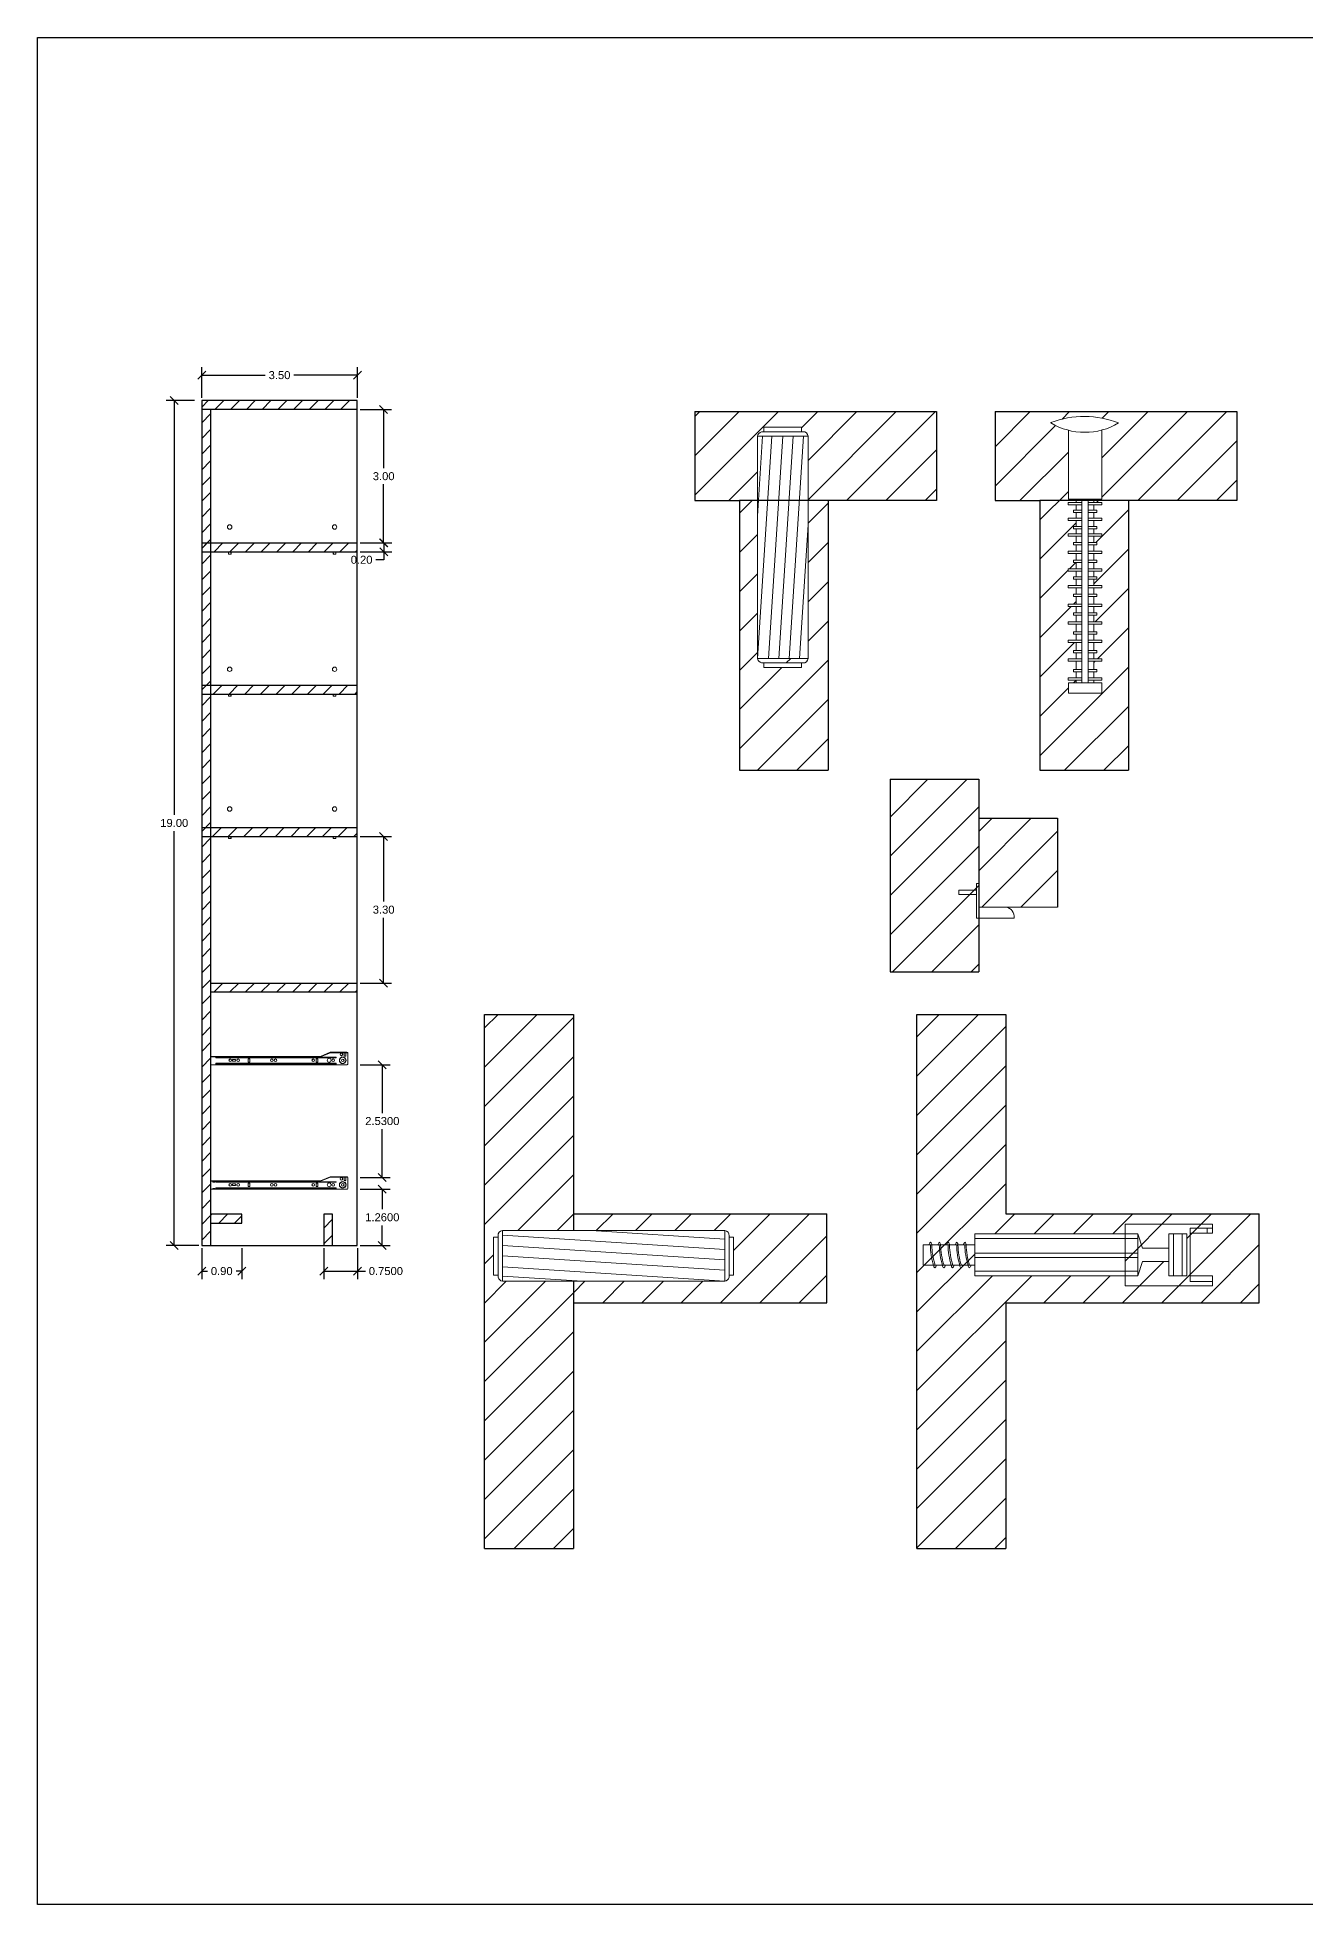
# Model space of a CAD drawing. Header units: centimetres. Extents: x -239 to 1959, y -161 to 626.
# Drawn here: x 378.87 to 407.4, y 583.99 to 625.99 of the extents above; entities that cross this region are included whole.
import ezdxf

# ---------------------------------------------------------------- set-up
doc = ezdxf.new("R2010")
doc.units = ezdxf.units.CM
doc.header["$MEASUREMENT"] = 0
for name, color, linetype, lineweight in [('dettagli', 4, 'Continuous', 13), ('linee sezioni', 3, 'Continuous', 25), ('trame', 6, 'Continuous', 9)]:
    doc.layers.add(name, color=color, linetype=linetype, lineweight=lineweight)
doc.styles.get("Standard").update_dxf_attribs({"font": 'Arial.ttf'})
doc.dimstyles.get("Standard").update_dxf_attribs({"dimtxt": 0.18, "dimasz": 0.18, "dimexe": 0.18, "dimexo": 0.0625, "dimgap": 0.09, "dimtad": 0, "dimtih": 1, "dimtoh": 1, "dimdec": 4, "dimzin": 0, "dimdsep": 46, "dimtxsty": 'Standard', "dimcen": 0.09, "dimadec": 0, "dimazin": 0, "dimtfac": 1, "dimtdec": 4, "dimtofl": 0, "dimtmove": 0, "dimatfit": 3, "dimfxl": 1, "dimtolj": 1, "dimtzin": 0, "dimarcsym": 0})

# ---------------------------------------------------------------- blocks, each defined once
blk = doc.blocks.new('_Oblique')
at = {"color": 0, "linetype": 'ByBlock', "lineweight": -2}
blk.add_line((-0.5, -0.5), (0.5, 0.5), dxfattribs=at)
blk = doc.blocks.new('*D616')
at = {"color": 0, "lineweight": -2, "transparency": 16777216}
for p, q in [((382.402, 617.821), (381.767, 617.821)), ((381.947, 617.821), (381.947, 608.502)), ((381.947, 598.821), (381.947, 608.14)), ((382.502, 598.821), (381.767, 598.821))]:
    blk.add_line(p, q, dxfattribs=at)
at = {"layer": 'Defpoints', "color": 0, "transparency": 16777216}
for p in [(382.465, 617.821), (381.947, 598.821), (382.565, 598.821)]:
    blk.add_point(p, dxfattribs=at)
at = {"color": 0, "lineweight": -2, "transparency": 16777216, "xscale": 0.18, "yscale": 0.18, "zscale": 0.18}
for p, rotation in [((381.947, 617.821), 90), ((381.947, 598.821), 270)]:
    blk.add_blockref('_Oblique', p, dxfattribs=dict(at, rotation=rotation))
at = {"color": 0, "transparency": 16777216, "insert": (381.947, 608.321), "char_height": 0.18, "attachment_point": 5}
blk.add_mtext('\\A1;19.00', dxfattribs=at)
blk = doc.blocks.new('*D617')
at = {"color": 0, "lineweight": -2, "transparency": 16777216}
for p, q in [((386.127, 617.621), (386.837, 617.621)), ((386.657, 617.621), (386.657, 616.302)), ((386.657, 614.621), (386.657, 615.94)), ((386.127, 614.621), (386.837, 614.621))]:
    blk.add_line(p, q, dxfattribs=at)
at = {"layer": 'Defpoints', "color": 0, "transparency": 16777216}
for p in [(386.065, 617.621), (386.065, 614.621), (386.657, 614.621)]:
    blk.add_point(p, dxfattribs=at)
at = {"color": 0, "lineweight": -2, "transparency": 16777216, "xscale": 0.18, "yscale": 0.18, "zscale": 0.18}
for p, rotation in [((386.657, 617.621), 90), ((386.657, 614.621), 270)]:
    blk.add_blockref('_Oblique', p, dxfattribs=dict(at, rotation=rotation))
at = {"color": 0, "transparency": 16777216, "insert": (386.657, 616.121), "char_height": 0.18, "attachment_point": 5}
blk.add_mtext('\\A1;3.00', dxfattribs=at)
blk = doc.blocks.new('*D618')
at = {"color": 0, "lineweight": -2, "transparency": 16777216}
for p, q in [((386.127, 614.621), (386.843, 614.621)), ((386.663, 614.621), (386.663, 614.421)), ((386.127, 614.421), (386.843, 614.421)), ((386.663, 614.241), (386.483, 614.241)), ((386.663, 614.421), (386.663, 614.241))]:
    blk.add_line(p, q, dxfattribs=at)
at = {"layer": 'Defpoints', "color": 0, "transparency": 16777216}
for p in [(386.065, 614.621), (386.065, 614.421), (386.663, 614.421)]:
    blk.add_point(p, dxfattribs=at)
at = {"color": 0, "lineweight": -2, "transparency": 16777216, "xscale": 0.18, "yscale": 0.18, "zscale": 0.18}
for p, rotation in [((386.663, 614.621), 90), ((386.663, 614.421), 270)]:
    blk.add_blockref('_Oblique', p, dxfattribs=dict(at, rotation=rotation))
at = {"color": 0, "transparency": 16777216, "insert": (386.161, 614.241), "char_height": 0.18, "attachment_point": 5}
blk.add_mtext('\\A1;0.20', dxfattribs=at)
blk = doc.blocks.new('*D621')
at = {"color": 0, "lineweight": -2, "transparency": 16777216}
for p, q in [((386.127, 608.021), (386.837, 608.021)), ((386.657, 608.021), (386.657, 606.552)), ((386.657, 604.721), (386.657, 606.19)), ((386.127, 604.721), (386.837, 604.721))]:
    blk.add_line(p, q, dxfattribs=at)
at = {"layer": 'Defpoints', "color": 0, "transparency": 16777216}
for p in [(386.065, 608.021), (386.065, 604.721), (386.657, 604.721)]:
    blk.add_point(p, dxfattribs=at)
at = {"color": 0, "lineweight": -2, "transparency": 16777216, "xscale": 0.18, "yscale": 0.18, "zscale": 0.18}
for p, rotation in [((386.657, 608.021), 90), ((386.657, 604.721), 270)]:
    blk.add_blockref('_Oblique', p, dxfattribs=dict(at, rotation=rotation))
at = {"color": 0, "transparency": 16777216, "insert": (386.657, 606.371), "char_height": 0.18, "attachment_point": 5}
blk.add_mtext('\\A1;3.30', dxfattribs=at)
blk = doc.blocks.new('*D622')
at = {"color": 0, "lineweight": -2, "transparency": 16777216}
for p, q in [((386.127, 600.083), (386.807, 600.083)), ((386.627, 600.083), (386.627, 599.633)), ((386.627, 598.821), (386.627, 599.271)), ((386.127, 598.821), (386.807, 598.821))]:
    blk.add_line(p, q, dxfattribs=at)
at = {"layer": 'Defpoints', "color": 0, "transparency": 16777216}
for p in [(386.065, 600.083), (386.627, 600.083), (386.065, 598.821)]:
    blk.add_point(p, dxfattribs=at)
at = {"color": 0, "lineweight": -2, "transparency": 16777216, "xscale": 0.18, "yscale": 0.18, "zscale": 0.18}
for p, rotation in [((386.627, 600.083), 90), ((386.627, 598.821), 270)]:
    blk.add_blockref('_Oblique', p, dxfattribs=dict(at, rotation=rotation))
at = {"color": 0, "transparency": 16777216, "insert": (386.627, 599.452), "char_height": 0.18, "attachment_point": 5}
blk.add_mtext('\\A1;1.2600', dxfattribs=at)
blk = doc.blocks.new('*D619')
at = {"color": 0, "lineweight": -2, "transparency": 16777216}
for p, q in [((386.127, 602.883), (386.807, 602.883)), ((386.627, 602.883), (386.627, 601.797)), ((386.627, 600.348), (386.627, 601.434)), ((386.127, 600.348), (386.807, 600.348))]:
    blk.add_line(p, q, dxfattribs=at)
at = {"layer": 'Defpoints', "color": 0, "transparency": 16777216}
for p in [(386.065, 602.883), (386.627, 602.883), (386.065, 600.348)]:
    blk.add_point(p, dxfattribs=at)
at = {"color": 0, "lineweight": -2, "transparency": 16777216, "xscale": 0.18, "yscale": 0.18, "zscale": 0.18}
for p, rotation in [((386.627, 602.883), 90), ((386.627, 600.348), 270)]:
    blk.add_blockref('_Oblique', p, dxfattribs=dict(at, rotation=rotation))
at = {"color": 0, "transparency": 16777216, "insert": (386.627, 601.616), "char_height": 0.18, "attachment_point": 5}
blk.add_mtext('\\A1;2.5300', dxfattribs=at)
blk = doc.blocks.new('*D620')
at = {"color": 0, "lineweight": -2, "transparency": 16777216}
for p, q in [((382.565, 617.883), (382.565, 618.574)), ((382.565, 618.394), (383.992, 618.394)), ((386.065, 618.394), (384.637, 618.394)), ((386.065, 617.883), (386.065, 618.574))]:
    blk.add_line(p, q, dxfattribs=at)
at = {"layer": 'Defpoints', "color": 0, "transparency": 16777216}
for p in [(386.065, 618.394), (382.565, 617.821), (386.065, 617.821)]:
    blk.add_point(p, dxfattribs=at)
at = {"color": 0, "lineweight": -2, "transparency": 16777216, "xscale": 0.18, "yscale": 0.18, "zscale": 0.18, "rotation": 180}
blk.add_blockref('_Oblique', (382.565, 618.394), dxfattribs=at)
at = {"color": 0, "lineweight": -2, "transparency": 16777216, "xscale": 0.18, "yscale": 0.18, "zscale": 0.18}
blk.add_blockref('_Oblique', (386.065, 618.394), dxfattribs=at)
at = {"color": 0, "transparency": 16777216, "insert": (384.315, 618.394), "char_height": 0.18, "attachment_point": 5}
blk.add_mtext('\\A1;3.50', dxfattribs=at)
blk = doc.blocks.new('*D623')
at = {"color": 0, "lineweight": -2, "transparency": 16777216}
for p, q in [((382.565, 598.758), (382.565, 598.062)), ((383.465, 598.758), (383.465, 598.062)), ((382.565, 598.242), (382.692, 598.242)), ((383.465, 598.242), (383.337, 598.242))]:
    blk.add_line(p, q, dxfattribs=at)
at = {"layer": 'Defpoints', "color": 0, "transparency": 16777216}
for p in [(382.565, 598.821), (383.465, 598.821), (383.465, 598.242)]:
    blk.add_point(p, dxfattribs=at)
at = {"color": 0, "lineweight": -2, "transparency": 16777216, "xscale": 0.18, "yscale": 0.18, "zscale": 0.18, "rotation": 180}
blk.add_blockref('_Oblique', (382.565, 598.242), dxfattribs=at)
at = {"color": 0, "lineweight": -2, "transparency": 16777216, "xscale": 0.18, "yscale": 0.18, "zscale": 0.18}
blk.add_blockref('_Oblique', (383.465, 598.242), dxfattribs=at)
at = {"color": 0, "transparency": 16777216, "insert": (383.015, 598.242), "char_height": 0.18, "attachment_point": 5}
blk.add_mtext('\\A1;0.90', dxfattribs=at)
blk = doc.blocks.new('*D624')
at = {"color": 0, "lineweight": -2, "transparency": 16777216}
for p, q in [((385.308, 598.758), (385.308, 598.062)), ((386.065, 598.758), (386.065, 598.062)), ((385.308, 598.242), (386.065, 598.242)), ((386.065, 598.242), (386.245, 598.242))]:
    blk.add_line(p, q, dxfattribs=at)
at = {"layer": 'Defpoints', "color": 0, "transparency": 16777216}
for p in [(385.308, 598.821), (386.065, 598.821), (386.065, 598.242)]:
    blk.add_point(p, dxfattribs=at)
at = {"color": 0, "lineweight": -2, "transparency": 16777216, "xscale": 0.18, "yscale": 0.18, "zscale": 0.18, "rotation": 180}
blk.add_blockref('_Oblique', (385.308, 598.242), dxfattribs=at)
at = {"color": 0, "lineweight": -2, "transparency": 16777216, "xscale": 0.18, "yscale": 0.18, "zscale": 0.18}
blk.add_blockref('_Oblique', (386.065, 598.242), dxfattribs=at)
at = {"color": 0, "transparency": 16777216, "insert": (386.707, 598.242), "char_height": 0.18, "attachment_point": 5}
blk.add_mtext('\\A1;0.7500', dxfattribs=at)

msp = doc.modelspace()

# ---------------------------------------------------------------- hatches: boundary and pattern name
at = {"layer": 'trame'}
h = msp.add_hatch(dxfattribs=at)
h.set_pattern_fill('ANSI31', color=256, scale=2)
h.paths.add_polyline_path([(386.0645, 617.82074), (382.5645, 617.82074), (382.5645, 617.62074), (386.0645, 617.62074)])
h = msp.add_hatch(dxfattribs=at)
h.set_pattern_fill('ANSI31', color=256, scale=2)
h.paths.add_polyline_path([(382.5645, 617.62074), (382.5645, 598.82074), (386.0645, 598.82074), (386.0645, 617.62074)])
h.paths.add_polyline_path([(382.7645, 598.82074), (386.0645, 598.82074), (386.0645, 617.62074), (382.7645, 617.62074)], flags=17)
h = msp.add_hatch(dxfattribs=at)
h.set_pattern_fill('ANSI31', color=256, scale=5)
h.set_pattern_definition([(45, (480.8613, 325.4817), (-0.4419417, 0.4419417), [])])
h.paths.add_polyline_path([(396.20481, 615.57387), (399.09433, 615.57387), (399.09433, 617.57411), (393.65618, 617.57411), (393.65618, 615.57411), (394.66316, 615.57387), (395.06481, 615.57387), (395.06481, 617.02121, -0.27850265), (395.15481, 617.12121), (395.20481, 617.12121), (395.20481, 617.22121), (396.05481, 617.22121), (396.05481, 617.12121), (396.09036, 617.12121, -0.41421356), (396.20481, 617.02121)])
h = msp.add_hatch(dxfattribs=at)
h.set_pattern_fill('ANSI31', color=256, scale=5)
h.set_pattern_definition([(45, (478.5723, 325.4817), (-0.4419417, 0.4419417), [])])
h.paths.add_polyline_path([(403.40915, 615.57387), (402.63322, 615.57387), (402.63322, 615.52712), (402.81314, 615.52712), (402.81314, 615.47573), (402.63322, 615.47573), (402.63322, 615.35752), (402.69894, 615.35752), (402.69894, 615.30613), (402.63322, 615.30613), (402.63322, 615.17765), (402.81314, 615.17765), (402.81314, 615.12625), (402.63322, 615.12625), (402.63322, 614.99263), (402.69894, 614.99263), (402.69894, 614.94124), (402.63322, 614.94124), (402.63322, 614.82304), (402.81314, 614.82304), (402.81314, 614.77164), (402.63322, 614.77164), (402.63322, 614.62774), (402.69894, 614.62774), (402.69894, 614.57634), (402.63322, 614.57634), (402.63322, 614.43758), (402.81314, 614.43758), (402.81314, 614.38619), (402.63322, 614.38619), (402.63322, 614.23201), (402.69894, 614.23201), (402.69894, 614.18062), (402.63322, 614.18062), (402.63322, 614.03672), (402.81314, 614.03672), (402.81314, 613.98532), (402.63322, 613.98532), (402.63322, 613.85684), (402.69894, 613.85684), (402.69894, 613.80545), (402.63322, 613.80545), (402.63322, 613.66155), (402.81314, 613.66155), (402.81314, 613.61015), (402.63322, 613.61015), (402.63322, 613.46625), (402.69894, 613.46625), (402.69894, 613.41486), (402.63322, 613.41486), (402.63322, 613.24526), (402.81314, 613.24526), (402.81314, 613.19387), (402.63322, 613.19387), (402.63322, 613.04997), (402.69894, 613.04997), (402.69894, 612.99857), (402.63322, 612.99857), (402.63322, 612.84439), (402.81314, 612.84439), (402.81314, 612.793), (402.63322, 612.793), (402.63322, 612.61826), (402.69894, 612.61826), (402.69894, 612.56687), (402.63322, 612.56687), (402.63322, 612.43325), (402.81314, 612.43325), (402.81314, 612.38186), (402.63322, 612.38186), (402.63322, 612.19992), (402.69894, 612.19992), (402.69894, 612.14852), (402.63322, 612.14852), (402.63322, 612.01491), (402.81314, 612.01491), (402.81314, 611.96351), (402.63322, 611.96351), (402.63322, 611.77087), (402.69894, 611.77087), (402.69894, 611.71948), (402.63322, 611.71948), (402.63322, 611.58586), (402.81314, 611.58586), (402.81314, 611.53446), (402.63322, 611.53446), (402.63322, 611.47377), (402.81314, 611.47377), (402.81314, 611.24453), (402.05796, 611.24453), (402.05796, 611.47377), (402.23649, 611.47377), (402.23649, 611.53446), (402.05579, 611.53446), (402.05579, 611.58586), (402.23649, 611.58586), (402.23649, 611.71948), (402.16999, 611.71948), (402.16999, 611.77087), (402.23649, 611.77087), (402.23649, 611.96351), (402.05579, 611.96351), (402.05579, 612.01491), (402.23649, 612.01491), (402.23649, 612.14852), (402.16999, 612.14852), (402.16999, 612.19992), (402.23649, 612.19992), (402.23649, 612.38186), (402.05579, 612.38186), (402.05579, 612.43325), (402.23649, 612.43325), (402.23649, 612.56687), (402.16999, 612.56687), (402.16999, 612.61826), (402.23649, 612.61826), (402.23649, 612.793), (402.05579, 612.793), (402.05579, 612.84439), (402.23649, 612.84439), (402.23649, 612.99857), (402.16999, 612.99857), (402.16999, 613.04997), (402.23649, 613.04997), (402.23649, 613.19387), (402.05579, 613.19387), (402.05579, 613.24526), (402.23649, 613.24526), (402.23649, 613.41486), (402.16999, 613.41486), (402.16999, 613.46625), (402.23649, 613.46625), (402.23649, 613.61015), (402.05579, 613.61015), (402.05579, 613.66155), (402.23649, 613.66155), (402.23649, 613.80545), (402.16999, 613.80545), (402.16999, 613.85684), (402.23649, 613.85684), (402.23649, 613.98532), (402.05579, 613.98532), (402.05579, 614.03672), (402.23649, 614.03672), (402.23649, 614.18062), (402.16999, 614.18062), (402.16999, 614.23201), (402.23649, 614.23201), (402.23649, 614.38619), (402.05579, 614.38619), (402.05579, 614.43758), (402.23649, 614.43758), (402.23649, 614.57634), (402.16999, 614.57634), (402.16999, 614.62774), (402.23649, 614.62774), (402.23649, 614.77164), (402.05579, 614.77164), (402.05579, 614.82304), (402.23649, 614.82304), (402.23649, 614.94124), (402.16999, 614.94124), (402.16999, 614.99263), (402.23649, 614.99263), (402.23649, 615.12625), (402.05579, 615.12625), (402.05579, 615.17765), (402.23649, 615.17765), (402.23649, 615.30613), (402.16999, 615.30613), (402.16999, 615.35752), (402.23649, 615.35752), (402.23649, 615.47573), (402.05579, 615.47573), (402.05579, 615.52712), (402.23649, 615.52712), (402.23649, 615.57387), (401.41613, 615.57387), (401.41613, 609.50757), (403.40915, 609.50757)])
h.paths.add_polyline_path([(405.8473, 617.57411), (400.40915, 617.57411), (400.40915, 615.57411), (401.41613, 615.57387), (402.23649, 615.57387), (402.23649, 615.60685), (402.05796, 615.60685), (402.05796, 617.15496, -0.0734125), (401.65822, 617.32271, -0.19174143), (403.18647, 617.31801, -0.06861415), (402.81314, 617.15985), (402.81314, 615.60685), (402.63322, 615.60685), (402.63322, 615.57387), (405.8473, 615.57387)])
h = msp.add_hatch(dxfattribs=at)
h.set_pattern_fill('ANSI31', color=256, scale=5)
h.set_pattern_definition([(45, (461.0596, 325.4817), (-0.4419417, 0.4419417), [])])
h.paths.add_polyline_path([(395.20481, 611.82121), (395.20481, 611.92121), (396.05481, 611.92121), (396.05481, 611.82121)], flags=16)
h.paths.add_polyline_path([(394.66316, 609.50757), (396.65618, 609.50757), (396.65618, 615.57387), (396.20481, 615.57387), (396.20481, 612.02121), (395.06481, 612.02121), (395.06481, 615.57387), (394.66316, 615.57387)])
h = msp.add_hatch(dxfattribs=at)
h.set_pattern_fill('ANSI31', color=256, scale=2)
h.paths.add_polyline_path([(386.0645, 614.62074), (382.5645, 614.62074), (382.5645, 614.42074), (386.0645, 614.42074)])
h = msp.add_hatch(dxfattribs=at)
h.set_pattern_fill('ANSI31', color=256, scale=2)
h.paths.add_polyline_path([(386.0645, 611.42074), (382.7645, 611.42074), (382.7645, 611.22074), (386.0645, 611.22074)])
h = msp.add_hatch(dxfattribs=at)
h.set_pattern_fill('ANSI31', color=256, scale=5)
h.set_pattern_definition([(45, (464.4444, 412.339), (-0.4419417, 0.4419417), [])])
h.paths.add_polyline_path([(398.04798, 604.97541), (400.041, 604.97541), (400.041, 609.30871), (398.04798, 609.30871)])
h = msp.add_hatch(dxfattribs=at)
h.set_pattern_fill('ANSI31', color=256, scale=2)
h.paths.add_polyline_path([(386.0645, 608.22074), (382.7645, 608.22074), (382.7645, 608.02074), (386.0645, 608.02074)])
h = msp.add_hatch(dxfattribs=at)
h.set_pattern_fill('ANSI31', color=256, scale=5)
h.set_pattern_definition([(45, (482.67193, 412.339), (-0.4419417, 0.4419417), [])])
h.paths.add_polyline_path([(401.817, 606.43137), (401.817, 608.43137), (400.041, 608.43137), (400.041, 606.43137), (400.6547, 606.43137)])
h = msp.add_hatch(dxfattribs=at)
h.set_pattern_fill('ANSI31', color=256, scale=2)
h.paths.add_polyline_path([(386.0645, 604.72074), (382.7645, 604.72074), (382.7645, 604.52074), (386.0645, 604.52074)])
h = msp.add_hatch(dxfattribs=at)
h.set_pattern_fill('ANSI31', color=256, scale=5)
h.paths.add_polyline_path([(390.92818, 604.01294), (388.92818, 604.01294), (388.92818, 592.00139), (390.92818, 592.00139), (390.92818, 598.01281), (389.32947, 598.01281, -0.27850265), (389.22947, 598.10281), (389.22947, 598.15281), (389.12947, 598.15281), (389.12947, 599.00281), (389.22947, 599.00281), (389.22947, 599.03836, -0.41421356), (389.32947, 599.15281), (390.92818, 599.15281)])
h = msp.add_hatch(dxfattribs=at)
h.set_pattern_fill('ANSI31', color=256, scale=5)
h.set_pattern_definition([(45, (482.8322, 438.43614), (-0.4419417, 0.4419417), [])])
h.paths.add_polyline_path([(398.65277, 592.00139), (400.65277, 592.00139), (400.65277, 597.52854), (406.35324, 597.52854), (406.35324, 599.52854), (400.65277, 599.52854), (400.65277, 604.01294), (398.65277, 604.01294)])
h.paths.add_polyline_path([(399.95311, 599.0771), (399.95311, 598.1371), (403.33294, 598.1371), (403.33294, 599.0771)], flags=16)
h.paths.add_polyline_path([(403.72315, 598.75736), (404.31992, 598.75736), (404.31992, 599.0771), (404.71992, 599.0771), (404.71992, 598.1371), (404.31992, 598.1371), (404.31992, 598.45736), (403.72315, 598.45736)], flags=16)
h = msp.add_hatch(dxfattribs=at)
h.set_pattern_fill('ANSI31', color=256, scale=2)
h.paths.add_polyline_path([(383.4645, 599.52074), (382.7645, 599.52074), (382.7645, 599.32074), (383.4645, 599.32074)])
h.paths.add_polyline_path([(385.50787, 599.52074), (385.30787, 599.52074), (385.30787, 598.82074), (385.50787, 598.82074)])
h = msp.add_hatch(dxfattribs=at)
h.set_pattern_fill('ANSI31', color=256, scale=5)
h.paths.add_polyline_path([(396.62866, 599.52854), (390.92818, 599.52854), (390.92818, 599.15281), (394.32947, 599.15281, -0.41421356), (394.42947, 599.03836), (394.42947, 599.00281), (394.52947, 599.00281), (394.52947, 598.15281), (394.42947, 598.15281), (394.42947, 598.10281, -0.27850265), (394.32947, 598.01281), (390.92818, 598.01281), (390.92818, 597.52854), (396.62866, 597.52854)])

# ---------------------------------------------------------------- linework, layer by layer
for p, q in [((393.65618, 617.57411), (399.09433, 617.57411)), ((393.65618, 617.57411), (393.65618, 615.57411)), ((399.09433, 617.57411), (399.09433, 615.57387)), ((400.40915, 617.57411), (405.8473, 617.57411)), ((400.40915, 617.57411), (400.40915, 615.57411)), ((405.8473, 617.57411), (405.8473, 615.57387)), ((393.65618, 615.57411), (394.66316, 615.57387)), ((396.65618, 615.57411), (396.65618, 609.50757)), ((400.40915, 615.57411), (401.41613, 615.57387)), ((403.40915, 615.57411), (403.40915, 609.50757)), ((385.52338, 614.39074), (385.52338, 614.37074)), ((383.16372, 611.19074), (383.16372, 611.17074)), ((385.52338, 611.19074), (385.52338, 611.17074)), ((394.66316, 609.50757), (396.65618, 609.50757)), ((401.41613, 609.50757), (403.40915, 609.50757)), ((398.04798, 609.30871), (400.041, 609.30871)), ((400.041, 609.30871), (400.041, 604.97541)), ((400.041, 608.43137), (401.817, 608.43137)), ((401.817, 608.43137), (401.817, 606.43137)), ((383.16372, 607.99074), (383.16372, 607.97074)), ((385.52338, 607.99074), (385.52338, 607.97074)), ((398.04798, 604.97541), (400.041, 604.97541)), ((388.92818, 592.00139), (388.92818, 604.01294)), ((388.92818, 604.01294), (390.92818, 604.01294)), ((390.92818, 604.01294), (390.92818, 599.15281)), ((398.65277, 592.00139), (398.65277, 604.01294)), ((398.65277, 604.01294), (400.65277, 604.01294)), ((400.65277, 604.01294), (400.65277, 599.52854)), ((385.01256, 600.26266), (385.01256, 600.27266)), ((390.92818, 599.52854), (396.62866, 599.52854)), ((396.62866, 597.52854), (396.62866, 599.52854)), ((400.65277, 599.52854), (406.35324, 599.52854)), ((406.35324, 597.52854), (406.35324, 599.52854)), ((390.92818, 598.01281), (390.92818, 592.00139)), ((390.92818, 597.52854), (396.62866, 597.52854)), ((400.65277, 597.52854), (400.65277, 592.00139)), ((400.65277, 597.52854), (406.35324, 597.52854)), ((388.92818, 592.00139), (390.92818, 592.00139)), ((398.65277, 592.00139), (400.65277, 592.00139))]:
    msp.add_line(p, q)
at = {"color": 3}
msp.add_lwpolyline([(378.86735, 583.9922), (378.86735, 625.9922), (438.26735, 625.9922), (438.26735, 583.9922), (378.86735, 583.9922)], dxfattribs=at)
for points in [[(399.09433, 615.57387), (394.66316, 615.57387), (394.66316, 609.50757)], [(405.8473, 615.57387), (401.41613, 615.57387), (401.41613, 609.50757)], [(398.04798, 609.30871), (398.04798, 604.97541)]]:
    msp.add_lwpolyline(points)
at = {"layer": 'dettagli'}
for p, q in [((395.06481, 612.02121), (395.38769, 617.02121)), ((395.06481, 615.2246), (395.18083, 617.02121)), ((395.31201, 612.02121), (395.6349, 617.02121)), ((395.54487, 612.02121), (395.86775, 617.02121)), ((395.77773, 612.02121), (396.10062, 617.02121)), ((396.09036, 617.12121), (396.05481, 617.12121)), ((402.81314, 615.60685), (402.05796, 615.60685)), ((402.23649, 615.60685), (402.23649, 615.52712)), ((402.23649, 615.47573), (402.23649, 615.35752)), ((402.23649, 615.30613), (402.23649, 615.17765)), ((396.01059, 612.02121), (396.20481, 615.02874)), ((402.23649, 615.12625), (402.23649, 614.99263)), ((402.23649, 614.94124), (402.23649, 614.82304)), ((402.23649, 614.77164), (402.23649, 614.62774)), ((402.23649, 614.57634), (402.23649, 614.43758)), ((383.16372, 614.39074), (383.16372, 614.37074)), ((383.22372, 614.39074), (383.22372, 614.37074)), ((385.58338, 614.39074), (385.58338, 614.37074)), ((402.23649, 614.38619), (402.23649, 614.23201)), ((402.23649, 614.18062), (402.23649, 614.03672)), ((402.23649, 613.98532), (402.23649, 613.85684)), ((402.23649, 613.80545), (402.23649, 613.66155)), ((402.23649, 613.61015), (402.23649, 613.46625)), ((402.23649, 613.41486), (402.23649, 613.24526)), ((402.23649, 613.19387), (402.23649, 613.04997)), ((402.23649, 612.99857), (402.23649, 612.84439)), ((402.23649, 612.793), (402.23649, 612.61826)), ((402.23649, 612.56687), (402.23649, 612.43325)), ((402.23649, 612.38186), (402.23649, 612.19992)), ((402.23649, 612.14852), (402.23649, 612.01491)), ((402.23649, 611.96351), (402.23649, 611.77087)), ((396.09036, 611.92121), (396.05481, 611.92121)), ((402.23649, 611.71948), (402.23649, 611.58586)), ((402.23649, 611.53446), (402.23649, 611.47377)), ((383.22372, 611.19074), (383.22372, 611.17074)), ((385.58338, 611.19074), (385.58338, 611.17074)), ((402.81314, 611.47377), (402.05796, 611.47377)), ((383.16372, 607.97074), (383.22372, 607.97074)), ((383.22372, 607.99074), (383.22372, 607.97074)), ((385.52338, 607.97074), (385.58338, 607.97074)), ((385.58338, 607.99074), (385.58338, 607.97074)), ((400.041, 606.43137), (401.817, 606.43137)), ((385.45822, 603.1551), (385.8496, 603.1551)), ((385.01256, 603.06266), (385.01256, 603.07266)), ((385.45822, 600.3551), (385.8496, 600.3551)), ((389.22947, 599.03836), (389.22947, 599.00281)), ((394.32947, 598.72573), (389.32947, 599.04862)), ((394.32947, 598.95859), (391.32194, 599.15281)), ((394.42947, 599.03836), (394.42947, 599.00281)), ((403.33294, 599.30059), (405.29713, 599.30059)), ((403.33294, 597.9101), (403.33294, 599.30059)), ((403.72315, 598.75736), (403.62315, 599.0771)), ((404.41992, 599.0771), (404.41992, 598.1371)), ((404.61992, 599.0771), (404.61992, 598.1371)), ((394.32947, 598.49287), (389.32947, 598.81575)), ((394.32947, 598.26001), (389.32947, 598.5829)), ((403.62315, 598.6471), (399.95311, 598.6471)), ((403.62315, 598.5471), (399.95311, 598.5471)), ((394.32947, 598.01281), (389.32947, 598.33569)), ((391.12608, 598.01281), (389.32947, 598.12883)), ((403.72315, 598.45736), (403.62315, 598.1371)), ((405.29713, 597.9101), (403.33294, 597.9101)), ((405.29713, 598.0101), (405.29713, 597.9101))]:
    msp.add_line(p, q, dxfattribs=at)
for points in [[(395.63481, 617.02121), (396.20481, 617.02121), (396.20481, 612.02121), (395.06481, 612.02121), (395.06481, 617.02121), (395.63481, 617.02121)], [(395.20481, 617.12121), (395.20481, 617.22121), (396.05481, 617.22121), (396.05481, 617.12121), (395.15481, 617.12121)], [(401.66604, 617.31801), (401.66604, 617.32578)], [(402.05796, 615.60685), (402.05796, 617.15496), (402.05796, 617.15496)], [(402.81314, 617.15985), (402.81314, 615.60685)], [(402.3618, 615.52712), (402.05579, 615.52712), (402.05579, 615.47573), (402.3618, 615.47573)], [(402.3618, 615.35752), (402.16999, 615.35752), (402.16999, 615.30613), (402.3618, 615.30613)], [(402.3618, 615.60685), (402.3618, 611.47377)], [(402.50712, 615.60685), (402.50712, 611.47377)], [(402.50712, 615.52712), (402.81314, 615.52712), (402.81314, 615.47573), (402.50712, 615.47573)], [(402.50712, 615.35752), (402.69894, 615.35752), (402.69894, 615.30613), (402.50712, 615.30613)], [(402.63322, 615.60685), (402.63322, 615.52712)], [(402.63322, 615.47573), (402.63322, 615.35752)], [(402.63322, 615.30613), (402.63322, 615.17765)], [(402.3618, 615.17765), (402.05579, 615.17765), (402.05579, 615.12625), (402.3618, 615.12625)], [(402.3618, 614.99263), (402.16999, 614.99263), (402.16999, 614.94124), (402.3618, 614.94124)], [(402.50712, 615.17765), (402.81314, 615.17765), (402.81314, 615.12625), (402.50712, 615.12625)], [(402.50712, 614.99263), (402.69894, 614.99263), (402.69894, 614.94124), (402.50712, 614.94124)], [(402.63322, 615.12625), (402.63322, 614.99263)], [(402.63322, 614.94124), (402.63322, 614.82304)], [(402.3618, 614.82304), (402.05579, 614.82304), (402.05579, 614.77164), (402.3618, 614.77164)], [(402.3618, 614.62774), (402.16999, 614.62774), (402.16999, 614.57634), (402.3618, 614.57634)], [(402.50712, 614.82304), (402.81314, 614.82304), (402.81314, 614.77164), (402.50712, 614.77164)], [(402.50712, 614.62774), (402.69894, 614.62774), (402.69894, 614.57634), (402.50712, 614.57634)], [(402.63322, 614.77164), (402.63322, 614.62774)], [(402.63322, 614.57634), (402.63322, 614.43758)], [(383.16372, 614.37074), (383.22372, 614.37074)], [(385.52338, 614.37074), (385.58338, 614.37074)], [(402.3618, 614.43758), (402.05579, 614.43758), (402.05579, 614.38619), (402.3618, 614.38619)], [(402.3618, 614.23201), (402.16999, 614.23201), (402.16999, 614.18062), (402.3618, 614.18062)], [(402.50712, 614.43758), (402.81314, 614.43758), (402.81314, 614.38619), (402.50712, 614.38619)], [(402.50712, 614.23201), (402.69894, 614.23201), (402.69894, 614.18062), (402.50712, 614.18062)], [(402.63322, 614.38619), (402.63322, 614.23201)], [(402.63322, 614.18062), (402.63322, 614.03672)], [(402.3618, 614.03672), (402.05579, 614.03672), (402.05579, 613.98532), (402.3618, 613.98532)], [(402.3618, 613.66155), (402.05579, 613.66155), (402.05579, 613.61015), (402.3618, 613.61015)], [(402.3618, 613.85684), (402.16999, 613.85684), (402.16999, 613.80545), (402.3618, 613.80545)], [(402.50712, 614.03672), (402.81314, 614.03672), (402.81314, 613.98532), (402.50712, 613.98532)], [(402.50712, 613.85684), (402.69894, 613.85684), (402.69894, 613.80545), (402.50712, 613.80545)], [(402.50712, 613.66155), (402.81314, 613.66155), (402.81314, 613.61015), (402.50712, 613.61015)], [(402.63322, 613.98532), (402.63322, 613.85684)], [(402.63322, 613.80545), (402.63322, 613.66155)], [(402.3618, 613.24526), (402.05579, 613.24526), (402.05579, 613.19387), (402.3618, 613.19387)], [(402.3618, 613.46625), (402.16999, 613.46625), (402.16999, 613.41486), (402.3618, 613.41486)], [(402.50712, 613.46625), (402.69894, 613.46625), (402.69894, 613.41486), (402.50712, 613.41486)], [(402.50712, 613.24526), (402.81314, 613.24526), (402.81314, 613.19387), (402.50712, 613.19387)], [(402.63322, 613.61015), (402.63322, 613.46625)], [(402.63322, 613.41486), (402.63322, 613.24526)], [(402.3618, 612.84439), (402.05579, 612.84439), (402.05579, 612.793), (402.3618, 612.793)], [(402.3618, 613.04997), (402.16999, 613.04997), (402.16999, 612.99857), (402.3618, 612.99857)], [(402.50712, 613.04997), (402.69894, 613.04997), (402.69894, 612.99857), (402.50712, 612.99857)], [(402.50712, 612.84439), (402.81314, 612.84439), (402.81314, 612.793), (402.50712, 612.793)], [(402.63322, 613.19387), (402.63322, 613.04997)], [(402.63322, 612.99857), (402.63322, 612.84439)], [(402.63322, 612.793), (402.63322, 612.61826)], [(402.3618, 612.43325), (402.05579, 612.43325), (402.05579, 612.38186), (402.3618, 612.38186)], [(402.3618, 612.61826), (402.16999, 612.61826), (402.16999, 612.56687), (402.3618, 612.56687)], [(402.50712, 612.61826), (402.69894, 612.61826), (402.69894, 612.56687), (402.50712, 612.56687)], [(402.50712, 612.43325), (402.81314, 612.43325), (402.81314, 612.38186), (402.50712, 612.38186)], [(402.63322, 612.56687), (402.63322, 612.43325)], [(402.63322, 612.38186), (402.63322, 612.19992)], [(402.3618, 612.01491), (402.05579, 612.01491), (402.05579, 611.96351), (402.3618, 611.96351)], [(402.3618, 612.19992), (402.16999, 612.19992), (402.16999, 612.14852), (402.3618, 612.14852)], [(402.50712, 612.19992), (402.69894, 612.19992), (402.69894, 612.14852), (402.50712, 612.14852)], [(402.50712, 612.01491), (402.81314, 612.01491), (402.81314, 611.96351), (402.50712, 611.96351)], [(402.63322, 612.14852), (402.63322, 612.01491)], [(402.63322, 611.96351), (402.63322, 611.77087)], [(395.20481, 611.92121), (395.20481, 611.82121), (396.05481, 611.82121), (396.05481, 611.92121), (395.15481, 611.92121)], [(402.3618, 611.58586), (402.05579, 611.58586), (402.05579, 611.53446), (402.3618, 611.53446)], [(402.3618, 611.77087), (402.16999, 611.77087), (402.16999, 611.71948), (402.3618, 611.71948)], [(402.50712, 611.77087), (402.69894, 611.77087), (402.69894, 611.71948), (402.50712, 611.71948)], [(402.50712, 611.58586), (402.81314, 611.58586), (402.81314, 611.53446), (402.50712, 611.53446)], [(402.63322, 611.71948), (402.63322, 611.58586)], [(402.63322, 611.53446), (402.63322, 611.47377)], [(383.16372, 611.17074), (383.22372, 611.17074)], [(385.52338, 611.17074), (385.58338, 611.17074)], [(402.81314, 611.47377), (402.81314, 611.24453), (402.05796, 611.24453), (402.05796, 611.47377)], [(399.991, 606.18137), (399.991, 606.96307), (400.041, 606.96307), (400.041, 606.18137), (399.991, 606.18137)], [(399.991, 606.81307), (399.591, 606.81307), (399.591, 606.71307), (399.991, 606.71307)], [(400.6547, 606.43137), (400.041, 606.43137)], [(400.041, 606.18137), (400.841, 606.18137), (400.841, 606.22769)], [(385.83232, 603.16326), (385.45232, 603.16326), (385.23838, 603.07266), (382.7645, 603.07266), (382.7645, 602.86326)], [(382.7645, 603.06266), (385.23838, 603.06266), (385.45822, 603.1551)], [(385.7683, 603.08485), (385.7683, 603.08485), (385.7683, 603.14485)], [(385.8083, 603.14485), (385.8083, 603.14485), (385.8083, 603.08485)], [(385.85232, 602.89867), (385.85232, 603.14785)], [(382.7645, 602.88326), (385.83643, 602.88326)], [(385.5858, 603.05265), (382.87862, 603.05265), (382.87862, 603.04266), (385.5858, 603.04266), (385.5858, 603.05265)], [(385.59118, 602.9172), (382.87862, 602.9172), (382.87862, 602.90722), (385.59118, 602.90722), (385.59118, 602.9172)], [(385.5214, 602.90722), (382.87862, 602.90722), (382.87862, 602.89723), (385.59118, 602.89723), (385.59118, 602.90722)], [(383.26171, 603.00436), (383.26171, 603.00436), (383.32171, 603.00436)], [(383.32171, 602.96436), (383.32171, 602.96436), (383.26171, 602.96436)], [(383.60689, 602.95164), (383.60689, 602.95164), (383.60689, 603.01164)], [(383.64689, 603.01164), (383.64689, 603.01164), (383.64689, 602.95164)], [(385.13683, 602.95164), (385.13683, 602.95164), (385.13683, 603.01164)], [(385.17683, 603.01164), (385.17683, 603.01164), (385.17683, 602.95164)], [(385.83232, 600.36326), (385.45232, 600.36326), (385.23838, 600.27266), (382.7645, 600.27266), (382.7645, 600.06326)], [(382.7645, 600.26266), (385.23838, 600.26266), (385.45822, 600.3551)], [(382.81769, 600.26266), (382.81769, 600.24266), (382.86297, 600.24266), (382.86297, 600.26266)], [(385.5858, 600.25265), (382.87862, 600.25265), (382.87862, 600.24266), (385.5858, 600.24266), (385.5858, 600.25265)], [(383.26171, 600.20436), (383.26171, 600.20436), (383.32171, 600.20436)], [(383.60689, 600.15164), (383.60689, 600.15164), (383.60689, 600.21164)], [(383.64689, 600.21164), (383.64689, 600.21164), (383.64689, 600.15164)], [(385.13683, 600.15164), (385.13683, 600.15164), (385.13683, 600.21164)], [(385.17683, 600.21164), (385.17683, 600.21164), (385.17683, 600.15164)], [(385.7683, 600.28485), (385.7683, 600.28485), (385.7683, 600.34485)], [(385.8083, 600.34485), (385.8083, 600.34485), (385.8083, 600.28485)], [(385.85232, 600.09867), (385.85232, 600.34785)], [(382.7645, 600.08326), (385.83643, 600.08326)], [(382.81769, 600.08326), (382.81769, 600.10326), (382.86297, 600.10326), (382.86297, 600.08326)], [(385.59118, 600.1172), (382.87862, 600.1172), (382.87862, 600.10722), (385.59118, 600.10722), (385.59118, 600.1172)], [(385.5214, 600.10722), (382.87862, 600.10722), (382.87862, 600.09723), (385.59118, 600.09723), (385.59118, 600.10722)], [(383.32171, 600.16436), (383.32171, 600.16436), (383.26171, 600.16436)], [(389.22947, 598.15281), (389.12947, 598.15281), (389.12947, 599.00281), (389.22947, 599.00281), (389.22947, 598.10281)], [(389.32947, 598.58281), (389.32947, 599.15281), (394.32947, 599.15281), (394.32947, 598.01281), (389.32947, 598.01281), (389.32947, 598.58281)], [(394.42947, 598.15281), (394.52947, 598.15281), (394.52947, 599.00281), (394.42947, 599.00281), (394.42947, 598.10281)], [(399.95311, 599.0771), (399.95311, 598.1371), (403.62315, 598.1371), (403.62315, 599.0771), (399.95311, 599.0771)], [(403.62315, 598.9771), (399.95311, 598.9771)], [(404.31992, 598.75736), (404.31992, 599.0771), (404.71992, 599.0771), (404.71992, 598.1371), (404.31992, 598.1371), (404.31992, 598.45736)], [(405.29713, 598.0101), (404.79713, 598.0101), (404.79713, 599.2101), (405.29713, 599.2101), (405.29713, 599.30059)], [(405.177, 599.2101), (405.177, 599.09737), (404.79713, 599.09737)], [(405.29713, 599.2101), (405.29713, 599.09737), (405.177, 599.09737)], [(399.95311, 598.37289), (398.78946, 598.37289), (398.78946, 598.83369), (399.95311, 598.83369)], [(403.72315, 598.75736), (404.31992, 598.75736), (404.31992, 598.45736), (403.72315, 598.45736)], [(403.62315, 598.2371), (399.95311, 598.2371)], [(405.29713, 598.0101), (405.29713, 598.1371), (404.79713, 598.1371)]]:
    msp.add_lwpolyline(points, dxfattribs=at)
for centre, radius in [((383.19372, 614.97793), 0.05), ((385.55338, 614.97793), 0.05), ((383.19372, 611.77847), 0.05), ((385.55338, 611.77847), 0.05), ((383.19372, 608.63612), 0.05), ((385.55338, 608.63612), 0.05), ((385.70557, 603.11721), 0.03), ((383.20711, 602.98399), 0.03), ((383.38342, 602.98399), 0.03), ((384.14187, 602.98399), 0.03), ((384.22254, 602.98399), 0.03), ((385.07411, 602.98399), 0.03), ((385.4317, 602.98399), 0.04421), ((385.5214, 602.98399), 0.03), ((385.73557, 602.98286), 0.07494), ((385.73557, 602.98286), 0.06851), ((385.73557, 602.98286), 0.02949), ((383.20711, 600.18399), 0.03), ((383.38342, 600.18399), 0.03), ((384.14187, 600.18399), 0.03), ((384.22254, 600.18399), 0.03), ((385.07411, 600.18399), 0.03), ((385.4317, 600.18399), 0.04421), ((385.5214, 600.18399), 0.03), ((385.73557, 600.18286), 0.07494), ((385.73557, 600.18286), 0.06851), ((385.70557, 600.31721), 0.03), ((385.73557, 600.18286), 0.02949)]:
    msp.add_circle(centre, radius, dxfattribs=at)
for centre, radius, start, end in [((402.41644, 615.40102), 2.06586, 68.115374, 111.299229), ((395.19261, 616.99669), 0.13013, 106.887465, 169.13811), ((396.09758, 617.01398), 0.10747, 3.85483, 93.85483), ((402.42625, 618.59277), 1.48423, 239.189999, 300.810001), ((383.19372, 614.39074), 0.03, 0, 180), ((385.55338, 614.39074), 0.03, 0, 180), ((395.19261, 612.04573), 0.13013, 190.86189, 253.112535), ((396.09758, 612.02843), 0.10747, 266.14517, 356.14517), ((383.19372, 611.19074), 0.03, 0, 180), ((385.55338, 611.19074), 0.03, 0, 180), ((383.19372, 607.99074), 0.03, 0, 180), ((385.55338, 607.99074), 0.03, 0, 180), ((400.61119, 606.20453), 0.23097, 354.244241, 79.141666), ((385.7883, 603.12649), 0.02715, 42.55454, 137.44546), ((385.83438, 603.14525), 0.01813, 8.259394, 96.513407), ((383.28007, 602.98436), 0.02715, 132.55454, 227.44546), ((383.30334, 602.98436), 0.02715, 312.55454, 47.44546), ((383.62689, 602.99328), 0.02715, 42.55454, 137.44546), ((383.62689, 602.97), 0.02715, 222.55454, 317.44546), ((385.15683, 602.99328), 0.02715, 42.55454, 137.44546), ((385.15683, 602.97), 0.02715, 222.55454, 317.44546), ((385.7883, 603.10321), 0.02715, 222.55454, 317.44546), ((385.83438, 602.90128), 0.01813, 263.486593, 351.740606), ((383.28007, 600.18436), 0.02715, 132.55454, 227.44546), ((383.30334, 600.18436), 0.02715, 312.55454, 47.44546), ((383.62689, 600.19328), 0.02715, 42.55454, 137.44546), ((385.15683, 600.19328), 0.02715, 42.55454, 137.44546), ((385.7883, 600.32649), 0.02715, 42.55454, 137.44546), ((385.7883, 600.30321), 0.02715, 222.55454, 317.44546), ((385.83438, 600.34525), 0.01813, 8.259394, 96.513407), ((383.62689, 600.17), 0.02715, 222.55454, 317.44546), ((385.15683, 600.17), 0.02715, 222.55454, 317.44546), ((385.83438, 600.10128), 0.01813, 263.486593, 351.740606), ((389.3367, 599.04558), 0.10747, 93.85483, 183.85483), ((394.32225, 599.04558), 0.10747, 356.14517, 86.14517), ((399.01948, 598.8148), 0.09971, 129.787118, 169.075599), ((400.40342, 598.82385), 1.44778, 179.61062, 198.14866), ((398.92157, 598.83755), 0.06375, 356.527581, 57.666191), ((400.61895, 598.86754), 1.6341, 181.186823, 197.620001), ((399.21942, 598.8148), 0.09971, 129.787118, 169.075599), ((400.60336, 598.82385), 1.44778, 179.61062, 198.14866), ((399.12152, 598.83755), 0.06375, 356.527581, 57.666191), ((400.8189, 598.86754), 1.6341, 181.186823, 197.620001), ((399.41729, 598.8148), 0.09971, 129.787118, 169.075599), ((400.80123, 598.82385), 1.44778, 179.61062, 198.14866), ((399.31938, 598.83755), 0.06375, 356.527581, 57.666191), ((401.01676, 598.86754), 1.6341, 181.186823, 197.620001), ((399.60965, 598.8148), 0.09971, 129.787118, 169.075599), ((400.99359, 598.82385), 1.44778, 179.61062, 198.14866), ((399.51175, 598.83755), 0.06375, 356.527581, 57.666191), ((401.20913, 598.86754), 1.6341, 181.186823, 197.620001), ((399.79502, 598.8148), 0.09971, 129.787118, 169.075599), ((401.17896, 598.82385), 1.44778, 179.61062, 198.14866), ((399.69711, 598.83755), 0.06375, 356.527581, 57.666191), ((401.39449, 598.86754), 1.6341, 181.186823, 197.620001), ((389.354, 598.14061), 0.13013, 196.887465, 259.13811), ((394.30495, 598.14061), 0.13013, 280.86189, 343.112535), ((399.09129, 598.36903), 0.06375, 176.527581, 237.666191), ((398.99339, 598.39179), 0.09971, 309.787118, 349.075599), ((399.29124, 598.36903), 0.06375, 176.527581, 237.666191), ((399.19333, 598.39179), 0.09971, 309.787118, 349.075599), ((399.4891, 598.36903), 0.06375, 176.527581, 237.666191), ((399.39119, 598.39179), 0.09971, 309.787118, 349.075599), ((399.68146, 598.36903), 0.06375, 176.527581, 237.666191), ((399.58356, 598.39179), 0.09971, 309.787118, 349.075599), ((399.86683, 598.36903), 0.06375, 176.527581, 237.666191), ((399.76893, 598.39179), 0.09971, 309.787118, 349.075599)]:
    msp.add_arc(centre, radius, start, end, dxfattribs=at)
at = {"layer": 'linee sezioni'}
for p, q in [((386.0645, 617.62074), (382.5645, 617.62074)), ((382.7645, 617.62074), (382.7645, 598.82074)), ((382.5645, 614.62074), (386.0645, 614.62074)), ((382.5645, 614.42074), (386.0645, 614.42074)), ((382.5645, 611.42074), (386.0645, 611.42074)), ((382.5645, 611.22074), (386.0645, 611.22074)), ((382.5645, 608.22074), (386.0645, 608.22074)), ((382.5645, 608.02074), (386.0645, 608.02074)), ((382.7645, 604.72074), (386.0645, 604.72074)), ((382.7645, 604.52074), (386.0645, 604.52074))]:
    msp.add_line(p, q, dxfattribs=at)
for points in [[(386.0645, 617.82074), (382.5645, 617.82074), (382.5645, 598.82074), (386.0645, 598.82074), (386.0645, 617.82074)], [(382.7645, 599.32074), (383.4645, 599.32074), (383.4645, 599.52074), (382.7645, 599.52074)], [(385.50787, 598.82074), (385.50787, 599.52074), (385.30787, 599.52074), (385.30787, 598.82074)]]:
    msp.add_lwpolyline(points, dxfattribs=at)

# ---------------------------------------------------------------- dimensions: what is measured, and where the dimension line sits
for base, p1, p2, picture, middle in [((386.0645, 618.39401), (382.5645, 617.82074), (386.0645, 617.82074), '*D620', (384.3145, 618.39401)), ((383.4645, 598.24193), (382.5645, 598.82074), (383.4645, 598.82074), '*D623', (383.0145, 598.24193))]:
    dim = msp.add_linear_dim(base=base, p1=p1, p2=p2, dimstyle='Standard', override={"dimdec": 2, "dimblk1": 'Oblique', "dimblk2": 'Oblique', "dimsah": 1})
    dim.commit()
    dim.dimension.update_dxf_attribs({"geometry": picture, "text_midpoint": middle})
for base, p1, p2, picture, middle in [((381.94735, 598.82074), (382.4645, 617.82074), (382.5645, 598.82074), '*D616', (381.94735, 608.32074)), ((386.6569, 614.62074), (386.0645, 617.62074), (386.0645, 614.62074), '*D617', (386.6569, 616.12074)), ((386.66342, 614.42074), (386.0645, 614.62074), (386.0645, 614.42074), '*D618', (386.16136, 614.24074)), ((386.6569, 604.72074), (386.0645, 608.02074), (386.0645, 604.72074), '*D621', (386.6569, 606.37074))]:
    dim = msp.add_linear_dim(base=base, p1=p1, p2=p2, angle=90, dimstyle='Standard', override={"dimdec": 2, "dimblk1": 'Oblique', "dimblk2": 'Oblique', "dimsah": 1})
    dim.commit()
    dim.dimension.update_dxf_attribs({"geometry": picture, "text_midpoint": middle})
for base, p1, p2, text, picture, middle in [((386.6269, 602.88326), (386.0645, 600.34785), (386.0645, 602.88326), '2.5300', '*D619', (386.6269, 601.61556)), ((386.6269, 600.08326), (386.0645, 598.82074), (386.0645, 600.08326), '1.2600', '*D622', (386.6269, 599.452))]:
    dim = msp.add_linear_dim(base=base, p1=p1, p2=p2, angle=90, text=text, dimstyle='Standard', override={"dimdec": 2, "dimblk1": 'Oblique', "dimblk2": 'Oblique', "dimsah": 1})
    dim.commit()
    dim.dimension.update_dxf_attribs({"geometry": picture, "text_midpoint": middle})
dim = msp.add_linear_dim(base=(386.0645, 598.24193), p1=(385.30787, 598.82074), p2=(386.0645, 598.82074), text='0.7500', dimstyle='Standard', override={"dimdec": 2, "dimblk1": 'Oblique', "dimblk2": 'Oblique', "dimsah": 1})
dim.commit()
dim.dimension.update_dxf_attribs({"geometry": '*D624', "text_midpoint": (386.70653, 598.24193)})

doc.saveas('drawing.dxf')
